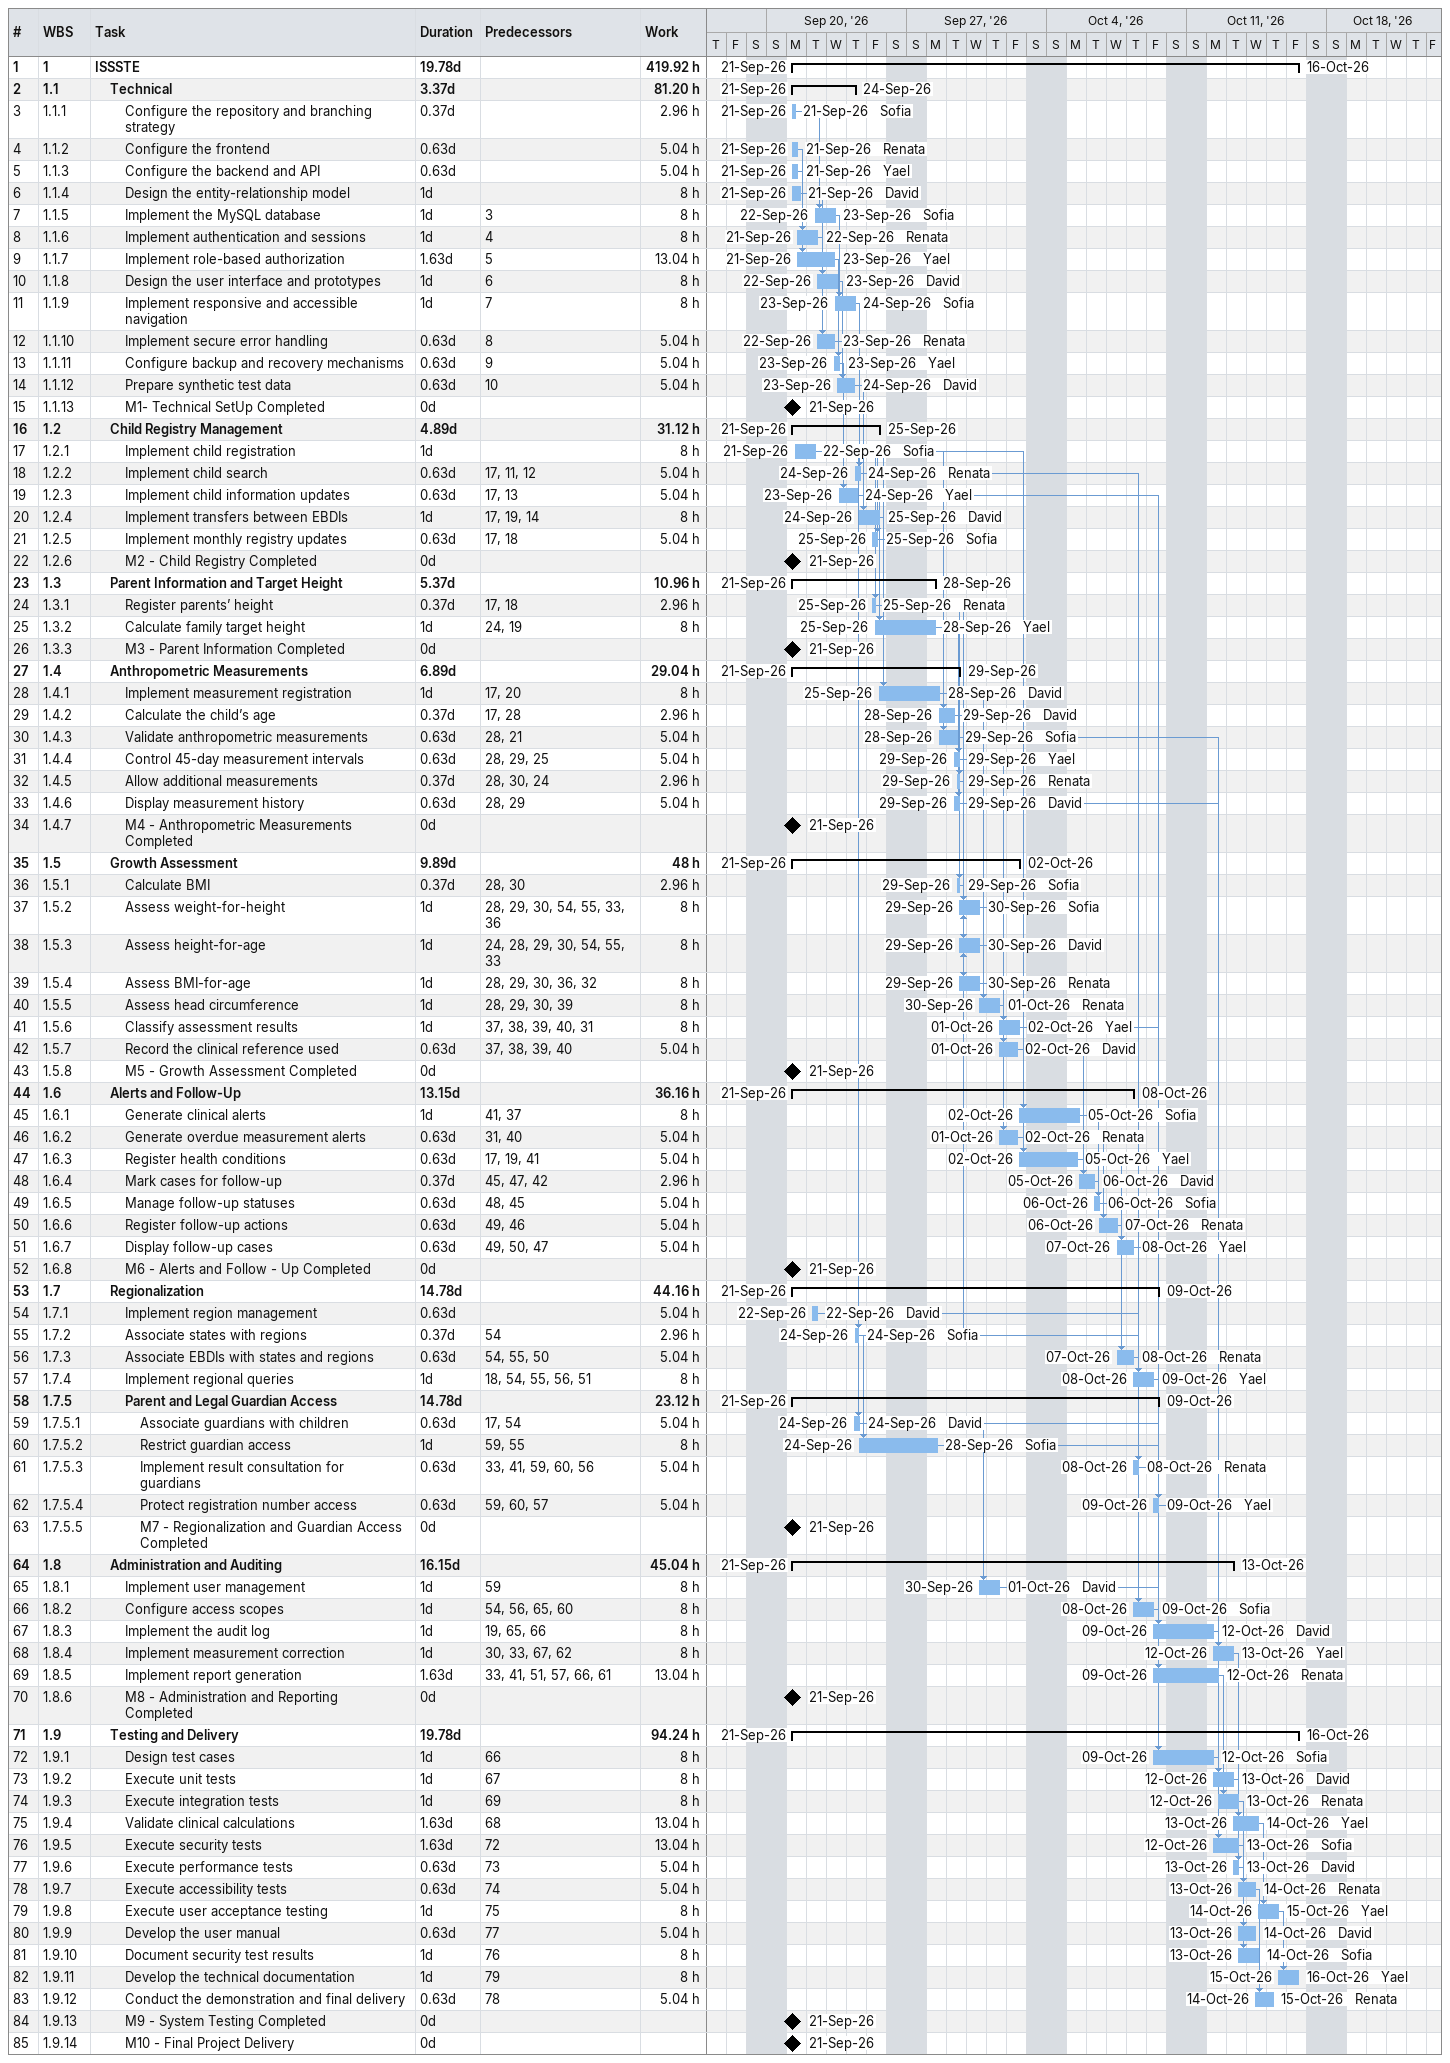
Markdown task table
| ID | WBS | Task | Duration | Start | Finish | Predecessors | Resources | Work (h) |
|---|---|---|---|---|---|---|---|---|
| 1 | 1 | **ISSSTE** | 19.78d | 2026-09-21 | 2026-10-16 |  |  | 419.92 |
| 2 | 1.1 | **Technical** | 3.37d | 2026-09-21 | 2026-09-24 |  |  | 81.20 |
| 3 | 1.1.1 | Configure the repository and branching strategy | 0.37d | 2026-09-21 | 2026-09-21 |  | Sofia | 2.96 |
| 4 | 1.1.2 | Configure the frontend | 0.63d | 2026-09-21 | 2026-09-21 |  | Renata | 5.04 |
| 5 | 1.1.3 | Configure the backend and API | 0.63d | 2026-09-21 | 2026-09-21 |  | Yael | 5.04 |
| 6 | 1.1.4 | Design the entity-relationship model | 1d | 2026-09-21 | 2026-09-21 |  | David | 8 |
| 7 | 1.1.5 | Implement the MySQL database | 1d | 2026-09-22 | 2026-09-23 | 3 | Sofia | 8 |
| 8 | 1.1.6 | Implement authentication and sessions | 1d | 2026-09-21 | 2026-09-22 | 4 | Renata | 8 |
| 9 | 1.1.7 | Implement role-based authorization | 1.63d | 2026-09-21 | 2026-09-23 | 5 | Yael | 13.04 |
| 10 | 1.1.8 | Design the user interface and prototypes | 1d | 2026-09-22 | 2026-09-23 | 6 | David | 8 |
| 11 | 1.1.9 | Implement responsive and accessible navigation | 1d | 2026-09-23 | 2026-09-24 | 7 | Sofia | 8 |
| 12 | 1.1.10 | Implement secure error handling | 0.63d | 2026-09-22 | 2026-09-23 | 8 | Renata | 5.04 |
| 13 | 1.1.11 | Configure backup and recovery mechanisms | 0.63d | 2026-09-23 | 2026-09-23 | 9 | Yael | 5.04 |
| 14 | 1.1.12 | Prepare synthetic test data | 0.63d | 2026-09-23 | 2026-09-24 | 10 | David | 5.04 |
| 15 | 1.1.13 | M1- Technical SetUp Completed | 0d | 2026-09-21 | 2026-09-21 |  |  |  |
| 16 | 1.2 | **Child Registry Management** | 4.89d | 2026-09-21 | 2026-09-25 |  |  | 31.12 |
| 17 | 1.2.1 | Implement child registration | 1d | 2026-09-21 | 2026-09-22 |  | Sofia | 8 |
| 18 | 1.2.2 | Implement child search | 0.63d | 2026-09-24 | 2026-09-24 | 17, 11, 12 | Renata | 5.04 |
| 19 | 1.2.3 | Implement child information updates | 0.63d | 2026-09-23 | 2026-09-24 | 17, 13 | Yael | 5.04 |
| 20 | 1.2.4 | Implement transfers between EBDIs | 1d | 2026-09-24 | 2026-09-25 | 17, 19, 14 | David | 8 |
| 21 | 1.2.5 | Implement monthly registry updates | 0.63d | 2026-09-25 | 2026-09-25 | 17, 18 | Sofia | 5.04 |
| 22 | 1.2.6 | M2 - Child Registry Completed | 0d | 2026-09-21 | 2026-09-21 |  |  |  |
| 23 | 1.3 | **Parent Information and Target Height** | 5.37d | 2026-09-21 | 2026-09-28 |  |  | 10.96 |
| 24 | 1.3.1 | Register parents’ height | 0.37d | 2026-09-25 | 2026-09-25 | 17, 18 | Renata | 2.96 |
| 25 | 1.3.2 | Calculate family target height | 1d | 2026-09-25 | 2026-09-28 | 24, 19 | Yael | 8 |
| 26 | 1.3.3 | M3 - Parent Information Completed | 0d | 2026-09-21 | 2026-09-21 |  |  |  |
| 27 | 1.4 | **Anthropometric Measurements** | 6.89d | 2026-09-21 | 2026-09-29 |  |  | 29.04 |
| 28 | 1.4.1 | Implement measurement registration | 1d | 2026-09-25 | 2026-09-28 | 17, 20 | David | 8 |
| 29 | 1.4.2 | Calculate the child’s age | 0.37d | 2026-09-28 | 2026-09-29 | 17, 28 | David | 2.96 |
| 30 | 1.4.3 | Validate anthropometric measurements | 0.63d | 2026-09-28 | 2026-09-29 | 28, 21 | Sofia | 5.04 |
| 31 | 1.4.4 | Control 45-day measurement intervals | 0.63d | 2026-09-29 | 2026-09-29 | 28, 29, 25 | Yael | 5.04 |
| 32 | 1.4.5 | Allow additional measurements | 0.37d | 2026-09-29 | 2026-09-29 | 28, 30, 24 | Renata | 2.96 |
| 33 | 1.4.6 | Display measurement history | 0.63d | 2026-09-29 | 2026-09-29 | 28, 29 | David | 5.04 |
| 34 | 1.4.7 | M4 - Anthropometric Measurements Completed | 0d | 2026-09-21 | 2026-09-21 |  |  |  |
| 35 | 1.5 | **Growth Assessment** | 9.89d | 2026-09-21 | 2026-10-02 |  |  | 48 |
| 36 | 1.5.1 | Calculate BMI | 0.37d | 2026-09-29 | 2026-09-29 | 28, 30 | Sofia | 2.96 |
| 37 | 1.5.2 | Assess weight-for-height | 1d | 2026-09-29 | 2026-09-30 | 28, 29, 30, 54, 55, 33, 36 | Sofia | 8 |
| 38 | 1.5.3 | Assess height-for-age | 1d | 2026-09-29 | 2026-09-30 | 24, 28, 29, 30, 54, 55, 33 | David | 8 |
| 39 | 1.5.4 | Assess BMI-for-age | 1d | 2026-09-29 | 2026-09-30 | 28, 29, 30, 36, 32 | Renata | 8 |
| 40 | 1.5.5 | Assess head circumference | 1d | 2026-09-30 | 2026-10-01 | 28, 29, 30, 39 | Renata | 8 |
| 41 | 1.5.6 | Classify assessment results | 1d | 2026-10-01 | 2026-10-02 | 37, 38, 39, 40, 31 | Yael | 8 |
| 42 | 1.5.7 | Record the clinical reference used | 0.63d | 2026-10-01 | 2026-10-02 | 37, 38, 39, 40 | David | 5.04 |
| 43 | 1.5.8 | M5 - Growth Assessment Completed | 0d | 2026-09-21 | 2026-09-21 |  |  |  |
| 44 | 1.6 | **Alerts and Follow-Up** | 13.15d | 2026-09-21 | 2026-10-08 |  |  | 36.16 |
| 45 | 1.6.1 | Generate clinical alerts | 1d | 2026-10-02 | 2026-10-05 | 41, 37 | Sofia | 8 |
| 46 | 1.6.2 | Generate overdue measurement alerts | 0.63d | 2026-10-01 | 2026-10-02 | 31, 40 | Renata | 5.04 |
| 47 | 1.6.3 | Register health conditions | 0.63d | 2026-10-02 | 2026-10-05 | 17, 19, 41 | Yael | 5.04 |
| 48 | 1.6.4 | Mark cases for follow-up | 0.37d | 2026-10-05 | 2026-10-06 | 45, 47, 42 | David | 2.96 |
| 49 | 1.6.5 | Manage follow-up statuses | 0.63d | 2026-10-06 | 2026-10-06 | 48, 45 | Sofia | 5.04 |
| 50 | 1.6.6 | Register follow-up actions | 0.63d | 2026-10-06 | 2026-10-07 | 49, 46 | Renata | 5.04 |
| 51 | 1.6.7 | Display follow-up cases | 0.63d | 2026-10-07 | 2026-10-08 | 49, 50, 47 | Yael | 5.04 |
| 52 | 1.6.8 | M6 - Alerts and Follow - Up Completed | 0d | 2026-09-21 | 2026-09-21 |  |  |  |
| 53 | 1.7 | **Regionalization** | 14.78d | 2026-09-21 | 2026-10-09 |  |  | 44.16 |
| 54 | 1.7.1 | Implement region management | 0.63d | 2026-09-22 | 2026-09-22 |  | David | 5.04 |
| 55 | 1.7.2 | Associate states with regions | 0.37d | 2026-09-24 | 2026-09-24 | 54 | Sofia | 2.96 |
| 56 | 1.7.3 | Associate EBDIs with states and regions | 0.63d | 2026-10-07 | 2026-10-08 | 54, 55, 50 | Renata | 5.04 |
| 57 | 1.7.4 | Implement regional queries | 1d | 2026-10-08 | 2026-10-09 | 18, 54, 55, 56, 51 | Yael | 8 |
| 58 | 1.7.5 | **Parent and Legal Guardian Access** | 14.78d | 2026-09-21 | 2026-10-09 |  |  | 23.12 |
| 59 | 1.7.5.1 | Associate guardians with children | 0.63d | 2026-09-24 | 2026-09-24 | 17, 54 | David | 5.04 |
| 60 | 1.7.5.2 | Restrict guardian access | 1d | 2026-09-24 | 2026-09-28 | 59, 55 | Sofia | 8 |
| 61 | 1.7.5.3 | Implement result consultation for guardians | 0.63d | 2026-10-08 | 2026-10-08 | 33, 41, 59, 60, 56 | Renata | 5.04 |
| 62 | 1.7.5.4 | Protect registration number access | 0.63d | 2026-10-09 | 2026-10-09 | 59, 60, 57 | Yael | 5.04 |
| 63 | 1.7.5.5 | M7 - Regionalization and Guardian Access Completed | 0d | 2026-09-21 | 2026-09-21 |  |  |  |
| 64 | 1.8 | **Administration and Auditing** | 16.15d | 2026-09-21 | 2026-10-13 |  |  | 45.04 |
| 65 | 1.8.1 | Implement user management | 1d | 2026-09-30 | 2026-10-01 | 59 | David | 8 |
| 66 | 1.8.2 | Configure access scopes | 1d | 2026-10-08 | 2026-10-09 | 54, 56, 65, 60 | Sofia | 8 |
| 67 | 1.8.3 | Implement the audit log | 1d | 2026-10-09 | 2026-10-12 | 19, 65, 66 | David | 8 |
| 68 | 1.8.4 | Implement measurement correction | 1d | 2026-10-12 | 2026-10-13 | 30, 33, 67, 62 | Yael | 8 |
| 69 | 1.8.5 | Implement report generation | 1.63d | 2026-10-09 | 2026-10-12 | 33, 41, 51, 57, 66, 61 | Renata | 13.04 |
| 70 | 1.8.6 | M8 - Administration and Reporting Completed | 0d | 2026-09-21 | 2026-09-21 |  |  |  |
| 71 | 1.9 | **Testing and Delivery** | 19.78d | 2026-09-21 | 2026-10-16 |  |  | 94.24 |
| 72 | 1.9.1 | Design test cases | 1d | 2026-10-09 | 2026-10-12 | 66 | Sofia | 8 |
| 73 | 1.9.2 | Execute unit tests | 1d | 2026-10-12 | 2026-10-13 | 67 | David | 8 |
| 74 | 1.9.3 | Execute integration tests | 1d | 2026-10-12 | 2026-10-13 | 69 | Renata | 8 |
| 75 | 1.9.4 | Validate clinical calculations | 1.63d | 2026-10-13 | 2026-10-14 | 68 | Yael | 13.04 |
| 76 | 1.9.5 | Execute security tests | 1.63d | 2026-10-12 | 2026-10-13 | 72 | Sofia | 13.04 |
| 77 | 1.9.6 | Execute performance tests | 0.63d | 2026-10-13 | 2026-10-13 | 73 | David | 5.04 |
| 78 | 1.9.7 | Execute accessibility tests | 0.63d | 2026-10-13 | 2026-10-14 | 74 | Renata | 5.04 |
| 79 | 1.9.8 | Execute user acceptance testing | 1d | 2026-10-14 | 2026-10-15 | 75 | Yael | 8 |
| 80 | 1.9.9 | Develop the user manual | 0.63d | 2026-10-13 | 2026-10-14 | 77 | David | 5.04 |
| 81 | 1.9.10 | Document security test results | 1d | 2026-10-13 | 2026-10-14 | 76 | Sofia | 8 |
| 82 | 1.9.11 | Develop the technical documentation | 1d | 2026-10-15 | 2026-10-16 | 79 | Yael | 8 |
| 83 | 1.9.12 | Conduct the demonstration and final delivery | 0.63d | 2026-10-14 | 2026-10-15 | 78 | Renata | 5.04 |
| 84 | 1.9.13 | M9 - System Testing Completed | 0d | 2026-09-21 | 2026-09-21 |  |  |  |
| 85 | 1.9.14 | M10 - Final Project Delivery | 0d | 2026-09-21 | 2026-09-21 |  |  |  |
